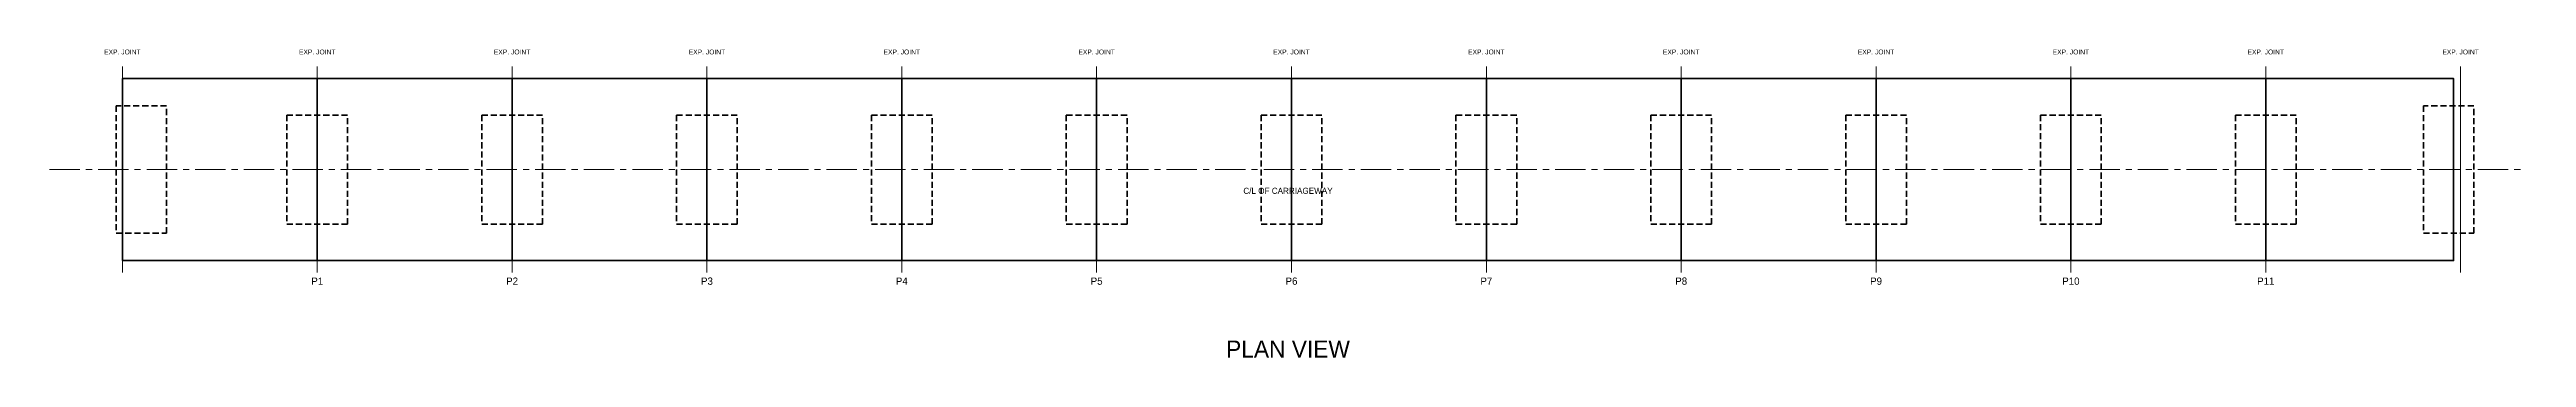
# Model space of a CAD drawing. Header units: metres. Extents: x -26 to 110, y -14 to 129.
# Drawn here: x -3 to 99, y -14 to -1.3 of the extents above.
import ezdxf
from ezdxf.enums import TextEntityAlignment as Align

# ---------------------------------------------------------------- set-up
doc = ezdxf.new("R2010")
doc.units = ezdxf.units.M
doc.linetypes.add('CENTER', pattern=[2, 1.25, -0.25, 0.25, -0.25])
doc.linetypes.add('HIDDEN', pattern=[0.375, 0.25, -0.125])
for name, color, linetype, lineweight in [('A-DIM', 1, 'CONTINUOUS', 18), ('A-GRID', 8, 'CENTER', 15), ('A-TEXT', 7, 'CONTINUOUS', 18), ('S-ABUT', 5, 'CONTINUOUS', 50), ('S-DECK', 4, 'CONTINUOUS', 50), ('S-FNDTN', 2, 'HIDDEN', 35), ('S-PIER', 3, 'CONTINUOUS', 50)]:
    doc.layers.add(name, color=color, linetype=linetype, lineweight=lineweight)

msp = doc.modelspace()

# ---------------------------------------------------------------- linework, layer by layer
at = {"layer": 'A-DIM', "linetype": 'CONTINUOUS'}
for p, q in [((0, -10.5), (0, -2)), ((8.024, -10.5), (8.024, -2)), ((16.048, -10.5), (16.048, -2)), ((24.072, -10.5), (24.072, -2)), ((32.096, -10.5), (32.096, -2)), ((40.12, -10.5), (40.12, -2)), ((48.144, -10.5), (48.144, -2)), ((56.168, -10.5), (56.168, -2)), ((64.192, -10.5), (64.192, -2)), ((72.216, -10.5), (72.216, -2)), ((80.24, -10.5), (80.24, -2)), ((88.264, -10.5), (88.264, -2)), ((96.288, -10.5), (96.288, -2))]:
    msp.add_line(p, q, dxfattribs=at)
at = {"layer": 'A-GRID', "linetype": 'CENTER'}
msp.add_line((-3, -6.25), (99, -6.25), dxfattribs=at)
at = {"layer": 'S-ABUT', "linetype": 'CONTINUOUS'}
for p, q in [((0, -10), (0, -2.5)), ((96, -10), (96, -2.5))]:
    msp.add_line(p, q, dxfattribs=at)
at = {"layer": 'S-DECK', "linetype": 'CONTINUOUS'}
msp.add_lwpolyline([(0, -10), (96, -10), (96, -2.5), (0, -2.5)], close=True, dxfattribs=at)
at = {"layer": 'S-FNDTN', "linetype": 'HIDDEN'}
for points in [[(-0.255, -8.875), (1.82, -8.875), (1.82, -3.625), (-0.255, -3.625)], [(6.774, -8.5), (9.274, -8.5), (9.274, -4), (6.774, -4)], [(14.798, -8.5), (17.298, -8.5), (17.298, -4), (14.798, -4)], [(22.822, -8.5), (25.322, -8.5), (25.322, -4), (22.822, -4)], [(30.846, -8.5), (33.346, -8.5), (33.346, -4), (30.846, -4)], [(38.87, -8.5), (41.37, -8.5), (41.37, -4), (38.87, -4)], [(46.894, -8.5), (49.394, -8.5), (49.394, -4), (46.894, -4)], [(54.918, -8.5), (57.418, -8.5), (57.418, -4), (54.918, -4)], [(62.942, -8.5), (65.442, -8.5), (65.442, -4), (62.942, -4)], [(70.966, -8.5), (73.466, -8.5), (73.466, -4), (70.966, -4)], [(78.99, -8.5), (81.49, -8.5), (81.49, -4), (78.99, -4)], [(87.014, -8.5), (89.514, -8.5), (89.514, -4), (87.014, -4)], [(94.755, -8.875), (96.83, -8.875), (96.83, -3.625), (94.755, -3.625)]]:
    msp.add_lwpolyline(points, close=True, dxfattribs=at)
at = {"layer": 'S-PIER', "linetype": 'CONTINUOUS'}
for p, q in [((8.024, -10), (8.024, -2.5)), ((16.048, -10), (16.048, -2.5)), ((24.072, -10), (24.072, -2.5)), ((32.096, -10), (32.096, -2.5)), ((40.12, -10), (40.12, -2.5)), ((48.144, -10), (48.144, -2.5)), ((56.168, -10), (56.168, -2.5)), ((64.192, -10), (64.192, -2.5)), ((72.216, -10), (72.216, -2.5)), ((80.24, -10), (80.24, -2.5)), ((88.264, -10), (88.264, -2.5))]:
    msp.add_line(p, q, dxfattribs=at)

# ---------------------------------------------------------------- texts
at = {"layer": 'A-DIM'}
for p in [(0, -1.5), (8.024, -1.5), (16.048, -1.5), (24.072, -1.5), (32.096, -1.5), (40.12, -1.5), (48.144, -1.5), (56.168, -1.5), (64.192, -1.5), (72.216, -1.5), (80.24, -1.5), (88.264, -1.5), (96.288, -1.5)]:
    msp.add_text('EXP. JOINT', height=0.2, dxfattribs=at).set_placement(p, align=Align.CENTER)
at = {"layer": 'A-GRID'}
msp.add_text('C/L OF CARRIAGEWAY', height=0.25, dxfattribs=at).set_placement((48, -7.25), align=Align.CENTER)
at = {"layer": 'A-TEXT'}
for s, height, p in [('P1', 0.3, (8.024, -11)), ('P2', 0.3, (16.048, -11)), ('P3', 0.3, (24.072, -11)), ('P4', 0.3, (32.096, -11)), ('P5', 0.3, (40.12, -11)), ('P6', 0.3, (48.144, -11)), ('P7', 0.3, (56.168, -11)), ('P8', 0.3, (64.192, -11)), ('P9', 0.3, (72.216, -11)), ('P10', 0.3, (80.24, -11)), ('P11', 0.3, (88.264, -11)), ('PLAN VIEW', 0.7, (48, -14))]:
    msp.add_text(s, height=height, dxfattribs=at).set_placement(p, align=Align.CENTER)

doc.saveas('drawing.dxf')
